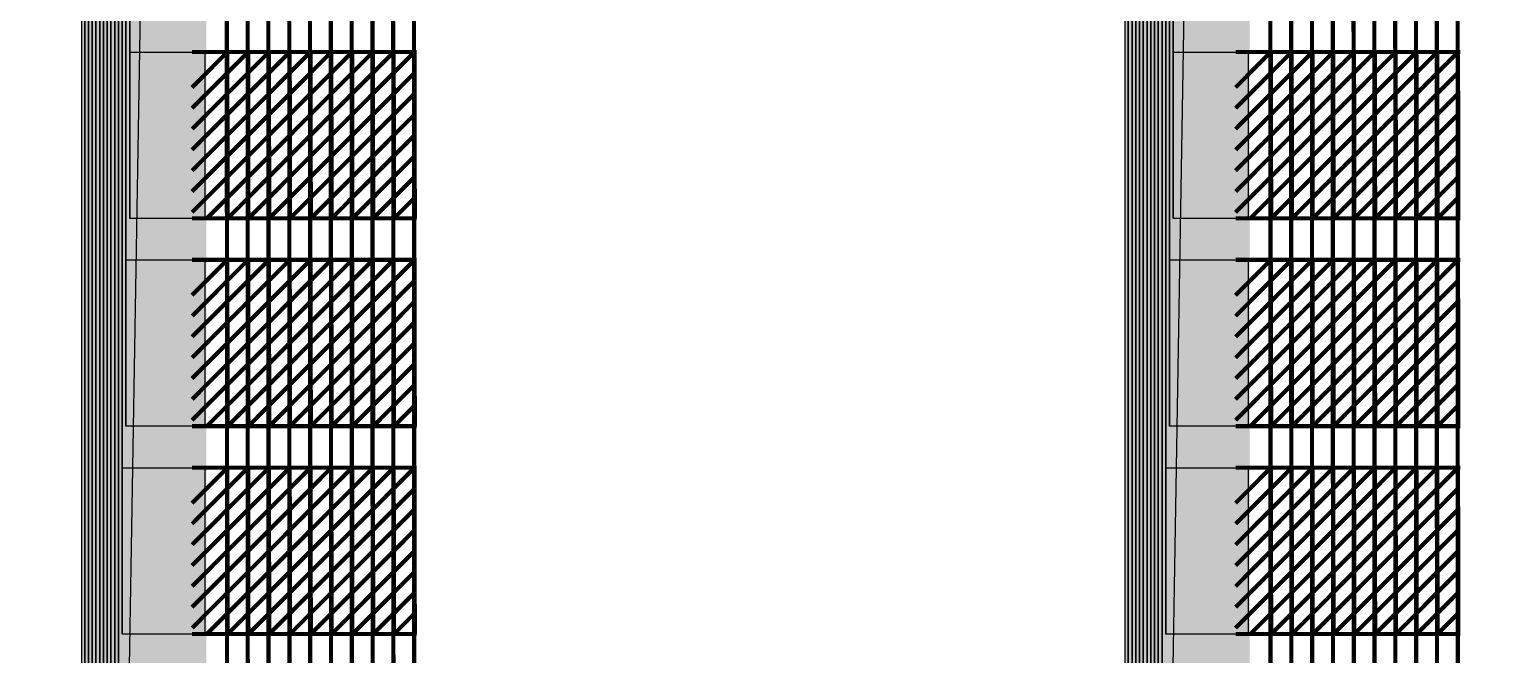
# Model space of a CAD drawing. Header units: millimetres. Extents: x -51 to 51, y -51 to 51.
# Drawn here: x 19.033 to 22.545, y -14.146 to -12.641 of the extents above; entities that cross this region are included whole.
import ezdxf

# ---------------------------------------------------------------- set-up
doc = ezdxf.new("R2010")
doc.units = ezdxf.units.MM
doc.linetypes.add('DASHED', pattern=[19.05, 12.7, -6.35])
for name, color, linetype in [('bottom_SU8', 5, 'Continuous'), ('metal', 43, 'Continuous'), ('Pt_pads', 1, 'Continuous'), ('reference', 18, 'DASHED')]:
    doc.layers.add(name, color=color, linetype=linetype)
doc.layers.add('top SU-8', color=3, linetype='Continuous', transparency=0.63)

msp = doc.modelspace()

# ---------------------------------------------------------------- linework, layer by layer
at = {"layer": 'bottom_SU8', "transparency": 33554544, "const_width": 1}
msp.add_lwpolyline([(-28.578, 24.8878, 0.187667), (-37.8518, -0.7933, 0.186827), (-27.3295, -26.1126, 0.184277), (-2.8594, -37.7245, 0.185083), (23.0094, -30.0775, 0.238565), (37.7593, 0.5371, 0.237346), (21.8297, 30.7311, 0.185761), (-4.5603, 37.5238, 0.186578)], format="xyb", close=True, dxfattribs=at)
at = {"layer": 'bottom_SU8', "transparency": 33554544}
for points, const_width in [([(19.3087, 5.9298), (19.3087, -19.1017)], 0.3), ([(21.8176, 5.9298), (21.8176, -19.1017)], 0.3), ([(19.5102, -19.0957), (19.5056, -3.1964)], 0.01), ([(19.5599, -19.0957), (19.5556, -3.1964)], 0.01), ([(19.6099, -19.0957), (19.6056, -3.1964)], 0.01), ([(19.6602, -19.0957), (19.6556, -3.1961)], 0.01), ([(19.7102, -19.0957), (19.7056, -3.1964)], 0.01), ([(19.7602, -19.0957), (19.7556, -3.1961)], 0.01), ([(19.8102, -19.0957), (19.806, -3.1961)], 0.01), ([(19.8602, -19.0957), (19.8556, -3.1961)], 0.01), ([(19.9102, -19.0957), (19.9056, -3.1961)], 0.01), ([(19.9602, -19.0957), (19.9556, -3.1921)], 0.01), ([(22.019, -19.0957), (22.0144, -3.1964)], 0.01), ([(22.0688, -19.0957), (22.0644, -3.1964)], 0.01), ([(22.1188, -19.0957), (22.1144, -3.1964)], 0.01), ([(22.169, -19.0957), (22.1644, -3.1961)], 0.01), ([(22.219, -19.0957), (22.2144, -3.1964)], 0.01), ([(22.269, -19.0957), (22.2644, -3.1961)], 0.01), ([(22.319, -19.0957), (22.3148, -3.1961)], 0.01), ([(22.369, -19.0957), (22.3644, -3.1961)], 0.01), ([(22.419, -19.0957), (22.4144, -3.1961)], 0.01), ([(22.469, -19.0957), (22.4645, -3.1921)], 0.01), ([(19.4245, -12.7808), (19.5094, -12.6957)], 0.01), ([(19.4247, -12.8307), (19.5594, -12.6957)], 0.01), ([(19.4247, -12.8808), (19.6094, -12.6957)], 0.01), ([(19.4247, -12.9309), (19.6594, -12.6957)], 0.01), ([(19.4247, -12.981), (19.7094, -12.6957)], 0.01), ([(19.4247, -13.0311), (19.7594, -12.6957)], 0.01), ([(19.4247, -13.0812), (19.8094, -12.6957)], 0.01), ([(19.4247, -12.6957), (19.9649, -12.6957)], 0.01), ([(19.4602, -13.0957), (19.8594, -12.6957)], 0.01), ([(19.5102, -13.0957), (19.5094, -12.6957)], 0.01), ([(19.5102, -13.0957), (19.9094, -12.6957)], 0.01), ([(19.5602, -13.0957), (19.5594, -12.6957)], 0.01), ([(19.5602, -13.0957), (19.9594, -12.6957)], 0.01), ([(19.6102, -13.0957), (19.6094, -12.6957)], 0.01), ([(19.6602, -13.0957), (19.6594, -12.6957)], 0.01), ([(19.7102, -13.0957), (19.7094, -12.6957)], 0.01), ([(19.7602, -13.0957), (19.7594, -12.6957)], 0.01), ([(19.8102, -13.0957), (19.8094, -12.6957)], 0.01), ([(19.8602, -13.0957), (19.8594, -12.6957)], 0.01), ([(19.9102, -13.0957), (19.9094, -12.6957)], 0.01), ([(19.9602, -13.0957), (19.9594, -12.6957)], 0.01), ([(21.9333, -12.7808), (22.0182, -12.6957)], 0.01), ([(21.9335, -12.8307), (22.0682, -12.6957)], 0.01), ([(21.9335, -12.8808), (22.1182, -12.6957)], 0.01), ([(21.9335, -12.9309), (22.1682, -12.6957)], 0.01), ([(21.9335, -12.981), (22.2182, -12.6957)], 0.01), ([(21.9335, -13.0311), (22.2682, -12.6957)], 0.01), ([(21.9335, -13.0812), (22.3182, -12.6957)], 0.01), ([(21.9335, -12.6957), (22.4738, -12.6957)], 0.01), ([(21.969, -13.0957), (22.3682, -12.6957)], 0.01), ([(22.019, -13.0957), (22.0182, -12.6957)], 0.01), ([(22.019, -13.0957), (22.4182, -12.6957)], 0.01), ([(22.069, -13.0957), (22.0682, -12.6957)], 0.01), ([(22.069, -13.0957), (22.4682, -12.6957)], 0.01), ([(22.119, -13.0957), (22.1182, -12.6957)], 0.01), ([(22.169, -13.0957), (22.1682, -12.6957)], 0.01), ([(22.219, -13.0957), (22.2182, -12.6957)], 0.01), ([(22.269, -13.0957), (22.2682, -12.6957)], 0.01), ([(22.319, -13.0957), (22.3182, -12.6957)], 0.01), ([(22.369, -13.0957), (22.3682, -12.6957)], 0.01), ([(22.419, -13.0957), (22.4182, -12.6957)], 0.01), ([(22.469, -13.0957), (22.4682, -12.6957)], 0.01), ([(19.6102, -13.0957), (19.9595, -12.7457)], 0.01), ([(22.119, -13.0957), (22.4683, -12.7457)], 0.01), ([(19.6602, -13.0957), (19.9596, -12.7957)], 0.01), ([(22.169, -13.0957), (22.4684, -12.7957)], 0.01), ([(19.7102, -13.0957), (19.9597, -12.8457)], 0.01), ([(22.219, -13.0957), (22.4685, -12.8457)], 0.01), ([(19.7602, -13.0957), (19.9598, -12.8957)], 0.01), ([(22.269, -13.0957), (22.4686, -12.8957)], 0.01), ([(19.8102, -13.0957), (19.9599, -12.9457)], 0.01), ([(22.319, -13.0957), (22.4687, -12.9457)], 0.01), ([(19.8602, -13.0957), (19.96, -12.9957)], 0.01), ([(22.369, -13.0957), (22.4688, -12.9957)], 0.01), ([(19.9102, -13.0957), (19.9601, -13.0457)], 0.01), ([(22.419, -13.0957), (22.4689, -13.0457)], 0.01), ([(19.4247, -13.0957), (19.965, -13.0957)], 0.01), ([(21.9335, -13.0957), (22.4739, -13.0957)], 0.01), ([(19.4245, -13.2808), (19.5094, -13.1957)], 0.01), ([(19.4247, -13.3307), (19.5594, -13.1957)], 0.01), ([(19.4247, -13.3808), (19.6094, -13.1957)], 0.01), ([(19.4247, -13.4309), (19.6594, -13.1957)], 0.01), ([(19.4247, -13.481), (19.7094, -13.1957)], 0.01), ([(19.4247, -13.5311), (19.7594, -13.1957)], 0.01), ([(19.4247, -13.5812), (19.8094, -13.1957)], 0.01), ([(19.4247, -13.1957), (19.9649, -13.1957)], 0.01), ([(19.4602, -13.5957), (19.8594, -13.1957)], 0.01), ([(19.5102, -13.5957), (19.5094, -13.1957)], 0.01), ([(19.5102, -13.5957), (19.9094, -13.1957)], 0.01), ([(19.5602, -13.5957), (19.5594, -13.1957)], 0.01), ([(19.5602, -13.5957), (19.9594, -13.1957)], 0.01), ([(19.6102, -13.5957), (19.6094, -13.1957)], 0.01), ([(19.6602, -13.5957), (19.6594, -13.1957)], 0.01), ([(19.7102, -13.5957), (19.7094, -13.1957)], 0.01), ([(19.7602, -13.5957), (19.7594, -13.1957)], 0.01), ([(19.8102, -13.5957), (19.8094, -13.1957)], 0.01), ([(19.8602, -13.5957), (19.8594, -13.1957)], 0.01), ([(19.9102, -13.5957), (19.9094, -13.1957)], 0.01), ([(19.9602, -13.5957), (19.9594, -13.1957)], 0.01), ([(21.9333, -13.2808), (22.0182, -13.1957)], 0.01), ([(21.9335, -13.3307), (22.0682, -13.1957)], 0.01), ([(21.9335, -13.3808), (22.1182, -13.1957)], 0.01), ([(21.9335, -13.4309), (22.1682, -13.1957)], 0.01), ([(21.9335, -13.481), (22.2182, -13.1957)], 0.01), ([(21.9335, -13.5311), (22.2682, -13.1957)], 0.01), ([(21.9335, -13.5812), (22.3182, -13.1957)], 0.01), ([(21.9335, -13.1957), (22.4738, -13.1957)], 0.01), ([(21.969, -13.5957), (22.3682, -13.1957)], 0.01), ([(22.019, -13.5957), (22.0182, -13.1957)], 0.01), ([(22.019, -13.5957), (22.4182, -13.1957)], 0.01), ([(22.069, -13.5957), (22.0682, -13.1957)], 0.01), ([(22.069, -13.5957), (22.4682, -13.1957)], 0.01), ([(22.119, -13.5957), (22.1182, -13.1957)], 0.01), ([(22.169, -13.5957), (22.1682, -13.1957)], 0.01), ([(22.219, -13.5957), (22.2182, -13.1957)], 0.01), ([(22.269, -13.5957), (22.2682, -13.1957)], 0.01), ([(22.319, -13.5957), (22.3182, -13.1957)], 0.01), ([(22.369, -13.5957), (22.3682, -13.1957)], 0.01), ([(22.419, -13.5957), (22.4182, -13.1957)], 0.01), ([(22.469, -13.5957), (22.4682, -13.1957)], 0.01), ([(19.6102, -13.5957), (19.9595, -13.2457)], 0.01), ([(22.119, -13.5957), (22.4683, -13.2457)], 0.01), ([(19.6602, -13.5957), (19.9596, -13.2957)], 0.01), ([(22.169, -13.5957), (22.4684, -13.2957)], 0.01), ([(19.7102, -13.5957), (19.9597, -13.3457)], 0.01), ([(22.219, -13.5957), (22.4685, -13.3457)], 0.01), ([(19.7602, -13.5957), (19.9598, -13.3957)], 0.01), ([(22.269, -13.5957), (22.4686, -13.3957)], 0.01), ([(19.8102, -13.5957), (19.9599, -13.4457)], 0.01), ([(22.319, -13.5957), (22.4687, -13.4457)], 0.01), ([(19.8602, -13.5957), (19.96, -13.4957)], 0.01), ([(22.369, -13.5957), (22.4688, -13.4957)], 0.01), ([(19.9102, -13.5957), (19.9601, -13.5457)], 0.01), ([(22.419, -13.5957), (22.4689, -13.5457)], 0.01), ([(19.4247, -13.5957), (19.965, -13.5957)], 0.01), ([(21.9335, -13.5957), (22.4739, -13.5957)], 0.01), ([(19.4245, -13.7808), (19.5094, -13.6957)], 0.01), ([(19.4247, -13.8307), (19.5594, -13.6957)], 0.01), ([(19.4247, -13.8808), (19.6094, -13.6957)], 0.01), ([(19.4247, -13.9309), (19.6594, -13.6957)], 0.01), ([(19.4247, -13.981), (19.7094, -13.6957)], 0.01), ([(19.4247, -14.0311), (19.7594, -13.6957)], 0.01), ([(19.4247, -14.0812), (19.8094, -13.6957)], 0.01), ([(19.4247, -13.6957), (19.9649, -13.6957)], 0.01), ([(19.4602, -14.0957), (19.8594, -13.6957)], 0.01), ([(19.5102, -14.0957), (19.5094, -13.6957)], 0.01), ([(19.5102, -14.0957), (19.9094, -13.6957)], 0.01), ([(19.5602, -14.0957), (19.5594, -13.6957)], 0.01), ([(19.5602, -14.0957), (19.9594, -13.6957)], 0.01), ([(19.6102, -14.0957), (19.6094, -13.6957)], 0.01), ([(19.6602, -14.0957), (19.6594, -13.6957)], 0.01), ([(19.7102, -14.0957), (19.7094, -13.6957)], 0.01), ([(19.7602, -14.0957), (19.7594, -13.6957)], 0.01), ([(19.8102, -14.0957), (19.8094, -13.6957)], 0.01), ([(19.8602, -14.0957), (19.8594, -13.6957)], 0.01), ([(19.9102, -14.0957), (19.9094, -13.6957)], 0.01), ([(19.9602, -14.0957), (19.9594, -13.6957)], 0.01), ([(21.9333, -13.7808), (22.0182, -13.6957)], 0.01), ([(21.9335, -13.8307), (22.0682, -13.6957)], 0.01), ([(21.9335, -13.8808), (22.1182, -13.6957)], 0.01), ([(21.9335, -13.9309), (22.1682, -13.6957)], 0.01), ([(21.9335, -13.981), (22.2182, -13.6957)], 0.01), ([(21.9335, -14.0311), (22.2682, -13.6957)], 0.01), ([(21.9335, -14.0812), (22.3182, -13.6957)], 0.01), ([(21.9335, -13.6957), (22.4738, -13.6957)], 0.01), ([(21.969, -14.0957), (22.3682, -13.6957)], 0.01), ([(22.019, -14.0957), (22.0182, -13.6957)], 0.01), ([(22.019, -14.0957), (22.4182, -13.6957)], 0.01), ([(22.069, -14.0957), (22.0682, -13.6957)], 0.01), ([(22.069, -14.0957), (22.4682, -13.6957)], 0.01), ([(22.119, -14.0957), (22.1182, -13.6957)], 0.01), ([(22.169, -14.0957), (22.1682, -13.6957)], 0.01), ([(22.219, -14.0957), (22.2182, -13.6957)], 0.01), ([(22.269, -14.0957), (22.2682, -13.6957)], 0.01), ([(22.319, -14.0957), (22.3182, -13.6957)], 0.01), ([(22.369, -14.0957), (22.3682, -13.6957)], 0.01), ([(22.419, -14.0957), (22.4182, -13.6957)], 0.01), ([(22.469, -14.0957), (22.4682, -13.6957)], 0.01), ([(19.6102, -14.0957), (19.9595, -13.7457)], 0.01), ([(22.119, -14.0957), (22.4683, -13.7457)], 0.01), ([(19.6602, -14.0957), (19.9596, -13.7957)], 0.01), ([(22.169, -14.0957), (22.4684, -13.7957)], 0.01), ([(19.7102, -14.0957), (19.9597, -13.8457)], 0.01), ([(22.219, -14.0957), (22.4685, -13.8457)], 0.01), ([(19.7602, -14.0957), (19.9598, -13.8957)], 0.01), ([(22.269, -14.0957), (22.4686, -13.8957)], 0.01), ([(19.8102, -14.0957), (19.9599, -13.9457)], 0.01), ([(22.319, -14.0957), (22.4687, -13.9457)], 0.01), ([(19.8602, -14.0957), (19.96, -13.9957)], 0.01), ([(22.369, -14.0957), (22.4688, -13.9957)], 0.01), ([(19.9102, -14.0957), (19.9601, -14.0457)], 0.01), ([(22.419, -14.0957), (22.4689, -14.0457)], 0.01), ([(19.4247, -14.0957), (19.965, -14.0957)], 0.01), ([(21.9335, -14.0957), (22.4739, -14.0957)], 0.01)]:
    msp.add_lwpolyline(points, dxfattribs=dict(at, const_width=const_width))
at = {"layer": 'metal', "transparency": 33554544, "const_width": 1}
msp.add_lwpolyline([(-28.578, 24.8878, 0.187667), (-37.8518, -0.7933, 0.186827), (-27.3295, -26.1126, 0.184277), (-2.8594, -37.7245, 0.185083), (23.0094, -30.0775, 0.238565), (37.7593, 0.5371, 0.237346), (21.8297, 30.7311, 0.185761), (-4.5603, 37.5238, 0.186578)], format="xyb", close=True, dxfattribs=at)
at = {"layer": 'metal', "transparency": 33554544}
for points, const_width in [([(19.2747, -13.0957), (19.2747, 9.4365)], 0.004), ([(21.7836, -13.0957), (21.7836, 9.4365)], 0.004), ([(19.2567, -14.0957), (19.2567, 8.8389)], 0.004), ([(19.2657, -13.5957), (19.2657, 8.8407)], 0.004), ([(21.7656, -14.0957), (21.7656, 8.8389)], 0.004), ([(21.7746, -13.5957), (21.7746, 8.8407)], 0.004), ([(19.2387, -15.0957), (19.2387, 8.2445)], 0.004), ([(19.2477, -14.5957), (19.2477, 8.2445)], 0.004), ([(21.7476, -15.0957), (21.7476, 8.2445)], 0.004), ([(21.7566, -14.5957), (21.7566, 8.2445)], 0.004), ([(19.2207, -16.0957), (19.2207, 7.6503)], 0.004), ([(19.2297, -15.5957), (19.2297, 7.6503)], 0.004), ([(21.7296, -16.0957), (21.7296, 7.6503)], 0.004), ([(21.7386, -15.5957), (21.7386, 7.6503)], 0.004), ([(19.2027, -17.0957), (19.2027, 7.0554)], 0.004), ([(19.2117, -16.5957), (19.2117, 7.0554)], 0.004), ([(21.7116, -17.0957), (21.7116, 7.0554)], 0.004), ([(21.7206, -16.5957), (21.7206, 7.0554)], 0.004), ([(19.1847, -18.0957), (19.1847, 6.4565)], 0.004), ([(19.1937, -17.5957), (19.1937, 6.4576)], 0.004), ([(21.6936, -18.0957), (21.6936, 6.4565)], 0.004), ([(21.7026, -17.5957), (21.7026, 6.4576)], 0.004), ([(19.1667, -19.0957), (19.1667, 5.8889)], 0.004), ([(19.1757, -18.5957), (19.1757, 5.8943)], 0.004), ([(21.6756, -19.0957), (21.6756, 5.8889)], 0.004), ([(21.6846, -18.5957), (21.6846, 5.8943)], 0.004), ([(19.4499, -12.8054), (19.5594, -12.6957)], 0.006), ([(19.45, -12.8554), (19.6094, -12.6957)], 0.006), ([(19.45, -12.9055), (19.6594, -12.6957)], 0.006), ([(19.45, -12.9556), (19.7094, -12.6957)], 0.006), ([(19.45, -13.0558), (19.8094, -12.6957)], 0.006), ([(19.45, -12.6957), (19.9623, -12.6957)], 0.006), ([(19.4501, -13.0056), (19.7594, -12.6957)], 0.006), ([(19.4501, -12.7551), (19.5094, -12.6957)], 0.006), ([(19.4602, -13.0957), (19.8594, -12.6957)], 0.006), ([(19.5102, -13.0957), (19.5094, -12.6957)], 0.006), ([(19.5102, -13.0957), (19.9094, -12.6957)], 0.006), ([(19.5602, -13.0957), (19.5594, -12.6957)], 0.006), ([(19.5602, -13.0957), (19.9594, -12.6957)], 0.006), ([(19.6102, -13.0957), (19.6094, -12.6957)], 0.006), ([(19.6602, -13.0957), (19.6594, -12.6957)], 0.006), ([(19.7102, -13.0957), (19.7094, -12.6957)], 0.006), ([(19.7602, -13.0957), (19.7594, -12.6957)], 0.006), ([(19.8102, -13.0957), (19.8094, -12.6957)], 0.006), ([(19.8602, -13.0957), (19.8594, -12.6957)], 0.006), ([(19.9102, -13.0957), (19.9094, -12.6957)], 0.006), ([(19.9602, -13.0957), (19.9594, -12.6957)], 0.006), ([(21.9587, -12.8054), (22.0682, -12.6957)], 0.006), ([(21.9588, -12.8554), (22.1182, -12.6957)], 0.006), ([(21.9588, -12.9055), (22.1682, -12.6957)], 0.006), ([(21.9588, -12.9556), (22.2182, -12.6957)], 0.006), ([(21.9588, -13.0558), (22.3182, -12.6957)], 0.006), ([(21.9588, -12.6957), (22.4712, -12.6957)], 0.006), ([(21.9589, -13.0056), (22.2682, -12.6957)], 0.006), ([(21.9589, -12.7551), (22.0182, -12.6957)], 0.006), ([(21.969, -13.0957), (22.3682, -12.6957)], 0.006), ([(22.019, -13.0957), (22.0182, -12.6957)], 0.006), ([(22.019, -13.0957), (22.4182, -12.6957)], 0.006), ([(22.069, -13.0957), (22.0682, -12.6957)], 0.006), ([(22.069, -13.0957), (22.4682, -12.6957)], 0.006), ([(22.119, -13.0957), (22.1182, -12.6957)], 0.006), ([(22.169, -13.0957), (22.1682, -12.6957)], 0.006), ([(22.219, -13.0957), (22.2182, -12.6957)], 0.006), ([(22.269, -13.0957), (22.2682, -12.6957)], 0.006), ([(22.319, -13.0957), (22.3182, -12.6957)], 0.006), ([(22.369, -13.0957), (22.3682, -12.6957)], 0.006), ([(22.419, -13.0957), (22.4182, -12.6957)], 0.006), ([(22.469, -13.0957), (22.4682, -12.6957)], 0.006), ([(19.6102, -13.0957), (19.9595, -12.7457)], 0.006), ([(22.119, -13.0957), (22.4683, -12.7457)], 0.006), ([(19.6602, -13.0957), (19.9596, -12.7957)], 0.006), ([(22.169, -13.0957), (22.4684, -12.7957)], 0.006), ([(19.7102, -13.0957), (19.9597, -12.8457)], 0.006), ([(22.219, -13.0957), (22.4685, -12.8457)], 0.006), ([(19.7602, -13.0957), (19.9598, -12.8957)], 0.006), ([(22.269, -13.0957), (22.4686, -12.8957)], 0.006), ([(19.8102, -13.0957), (19.9599, -12.9457)], 0.006), ([(22.319, -13.0957), (22.4687, -12.9457)], 0.006), ([(19.8602, -13.0957), (19.96, -12.9957)], 0.006), ([(22.369, -13.0957), (22.4688, -12.9957)], 0.006), ([(19.9102, -13.0957), (19.9601, -13.0457)], 0.006), ([(22.419, -13.0957), (22.4689, -13.0457)], 0.006), ([(19.4479, -13.0957), (19.9627, -13.0957)], 0.006), ([(21.9567, -13.0957), (22.4715, -13.0957)], 0.006), ([(19.4499, -13.3054), (19.5594, -13.1957)], 0.006), ([(19.45, -13.3554), (19.6094, -13.1957)], 0.006), ([(19.45, -13.4055), (19.6594, -13.1957)], 0.006), ([(19.45, -13.4556), (19.7094, -13.1957)], 0.006), ([(19.45, -13.5558), (19.8094, -13.1957)], 0.006), ([(19.45, -13.1957), (19.9623, -13.1957)], 0.006), ([(19.4501, -13.5056), (19.7594, -13.1957)], 0.006), ([(19.4501, -13.2551), (19.5094, -13.1957)], 0.006), ([(19.4602, -13.5957), (19.8594, -13.1957)], 0.006), ([(19.5102, -13.5957), (19.5094, -13.1957)], 0.006), ([(19.5102, -13.5957), (19.9094, -13.1957)], 0.006), ([(19.5602, -13.5957), (19.5594, -13.1957)], 0.006), ([(19.5602, -13.5957), (19.9594, -13.1957)], 0.006), ([(19.6102, -13.5957), (19.6094, -13.1957)], 0.006), ([(19.6602, -13.5957), (19.6594, -13.1957)], 0.006), ([(19.7102, -13.5957), (19.7094, -13.1957)], 0.006), ([(19.7602, -13.5957), (19.7594, -13.1957)], 0.006), ([(19.8102, -13.5957), (19.8094, -13.1957)], 0.006), ([(19.8602, -13.5957), (19.8594, -13.1957)], 0.006), ([(19.9102, -13.5957), (19.9094, -13.1957)], 0.006), ([(19.9602, -13.5957), (19.9594, -13.1957)], 0.006), ([(21.9587, -13.3054), (22.0682, -13.1957)], 0.006), ([(21.9588, -13.3554), (22.1182, -13.1957)], 0.006), ([(21.9588, -13.4055), (22.1682, -13.1957)], 0.006), ([(21.9588, -13.4556), (22.2182, -13.1957)], 0.006), ([(21.9588, -13.5558), (22.3182, -13.1957)], 0.006), ([(21.9588, -13.1957), (22.4712, -13.1957)], 0.006), ([(21.9589, -13.5056), (22.2682, -13.1957)], 0.006), ([(21.9589, -13.2551), (22.0182, -13.1957)], 0.006), ([(21.969, -13.5957), (22.3682, -13.1957)], 0.006), ([(22.019, -13.5957), (22.0182, -13.1957)], 0.006), ([(22.019, -13.5957), (22.4182, -13.1957)], 0.006), ([(22.069, -13.5957), (22.0682, -13.1957)], 0.006), ([(22.069, -13.5957), (22.4682, -13.1957)], 0.006), ([(22.119, -13.5957), (22.1182, -13.1957)], 0.006), ([(22.169, -13.5957), (22.1682, -13.1957)], 0.006), ([(22.219, -13.5957), (22.2182, -13.1957)], 0.006), ([(22.269, -13.5957), (22.2682, -13.1957)], 0.006), ([(22.319, -13.5957), (22.3182, -13.1957)], 0.006), ([(22.369, -13.5957), (22.3682, -13.1957)], 0.006), ([(22.419, -13.5957), (22.4182, -13.1957)], 0.006), ([(22.469, -13.5957), (22.4682, -13.1957)], 0.006), ([(19.6102, -13.5957), (19.9595, -13.2457)], 0.006), ([(22.119, -13.5957), (22.4683, -13.2457)], 0.006), ([(19.6602, -13.5957), (19.9596, -13.2957)], 0.006), ([(22.169, -13.5957), (22.4684, -13.2957)], 0.006), ([(19.7102, -13.5957), (19.9597, -13.3457)], 0.006), ([(22.219, -13.5957), (22.4685, -13.3457)], 0.006), ([(19.7602, -13.5957), (19.9598, -13.3957)], 0.006), ([(22.269, -13.5957), (22.4686, -13.3957)], 0.006), ([(19.8102, -13.5957), (19.9599, -13.4457)], 0.006), ([(22.319, -13.5957), (22.4687, -13.4457)], 0.006), ([(19.8602, -13.5957), (19.96, -13.4957)], 0.006), ([(22.369, -13.5957), (22.4688, -13.4957)], 0.006), ([(19.9102, -13.5957), (19.9601, -13.5457)], 0.006), ([(22.419, -13.5957), (22.4689, -13.5457)], 0.006), ([(19.4479, -13.5957), (19.9627, -13.5957)], 0.006), ([(21.9567, -13.5957), (22.4715, -13.5957)], 0.006), ([(19.4499, -13.8054), (19.5594, -13.6957)], 0.006), ([(19.45, -13.8554), (19.6094, -13.6957)], 0.006), ([(19.45, -13.9055), (19.6594, -13.6957)], 0.006), ([(19.45, -13.9556), (19.7094, -13.6957)], 0.006), ([(19.45, -14.0558), (19.8094, -13.6957)], 0.006), ([(19.45, -13.6957), (19.9623, -13.6957)], 0.006), ([(19.4501, -14.0056), (19.7594, -13.6957)], 0.006), ([(19.4501, -13.7551), (19.5094, -13.6957)], 0.006), ([(19.4602, -14.0957), (19.8594, -13.6957)], 0.006), ([(19.5102, -14.0957), (19.5094, -13.6957)], 0.006), ([(19.5102, -14.0957), (19.9094, -13.6957)], 0.006), ([(19.5602, -14.0957), (19.5594, -13.6957)], 0.006), ([(19.5602, -14.0957), (19.9594, -13.6957)], 0.006), ([(19.6102, -14.0957), (19.6094, -13.6957)], 0.006), ([(19.6602, -14.0957), (19.6594, -13.6957)], 0.006), ([(19.7102, -14.0957), (19.7094, -13.6957)], 0.006), ([(19.7602, -14.0957), (19.7594, -13.6957)], 0.006), ([(19.8102, -14.0957), (19.8094, -13.6957)], 0.006), ([(19.8602, -14.0957), (19.8594, -13.6957)], 0.006), ([(19.9102, -14.0957), (19.9094, -13.6957)], 0.006), ([(19.9602, -14.0957), (19.9594, -13.6957)], 0.006), ([(21.9587, -13.8054), (22.0682, -13.6957)], 0.006), ([(21.9588, -13.8554), (22.1182, -13.6957)], 0.006), ([(21.9588, -13.9055), (22.1682, -13.6957)], 0.006), ([(21.9588, -13.9556), (22.2182, -13.6957)], 0.006), ([(21.9588, -14.0558), (22.3182, -13.6957)], 0.006), ([(21.9588, -13.6957), (22.4712, -13.6957)], 0.006), ([(21.9589, -14.0056), (22.2682, -13.6957)], 0.006), ([(21.9589, -13.7551), (22.0182, -13.6957)], 0.006), ([(21.969, -14.0957), (22.3682, -13.6957)], 0.006), ([(22.019, -14.0957), (22.0182, -13.6957)], 0.006), ([(22.019, -14.0957), (22.4182, -13.6957)], 0.006), ([(22.069, -14.0957), (22.0682, -13.6957)], 0.006), ([(22.069, -14.0957), (22.4682, -13.6957)], 0.006), ([(22.119, -14.0957), (22.1182, -13.6957)], 0.006), ([(22.169, -14.0957), (22.1682, -13.6957)], 0.006), ([(22.219, -14.0957), (22.2182, -13.6957)], 0.006), ([(22.269, -14.0957), (22.2682, -13.6957)], 0.006), ([(22.319, -14.0957), (22.3182, -13.6957)], 0.006), ([(22.369, -14.0957), (22.3682, -13.6957)], 0.006), ([(22.419, -14.0957), (22.4182, -13.6957)], 0.006), ([(22.469, -14.0957), (22.4682, -13.6957)], 0.006), ([(19.6102, -14.0957), (19.9595, -13.7457)], 0.006), ([(22.119, -14.0957), (22.4683, -13.7457)], 0.006), ([(19.6602, -14.0957), (19.9596, -13.7957)], 0.006), ([(22.169, -14.0957), (22.4684, -13.7957)], 0.006), ([(19.7102, -14.0957), (19.9597, -13.8457)], 0.006), ([(22.219, -14.0957), (22.4685, -13.8457)], 0.006), ([(19.7602, -14.0957), (19.9598, -13.8957)], 0.006), ([(22.269, -14.0957), (22.4686, -13.8957)], 0.006), ([(19.8102, -14.0957), (19.9599, -13.9457)], 0.006), ([(22.319, -14.0957), (22.4687, -13.9457)], 0.006), ([(19.8602, -14.0957), (19.96, -13.9957)], 0.006), ([(22.369, -14.0957), (22.4688, -13.9957)], 0.006), ([(19.9102, -14.0957), (19.9601, -14.0457)], 0.006), ([(22.419, -14.0957), (22.4689, -14.0457)], 0.006), ([(19.4479, -14.0957), (19.9627, -14.0957)], 0.006), ([(21.9567, -14.0957), (22.4715, -14.0957)], 0.006)]:
    msp.add_lwpolyline(points, dxfattribs=dict(at, const_width=const_width))
for points in [[(19.2747, -12.6957), (19.4551, -12.6957), (19.4551, -13.0957), (19.2747, -13.0957)], [(21.7836, -12.6957), (21.9639, -12.6957), (21.9639, -13.0957), (21.7836, -13.0957)], [(19.2657, -13.1957), (19.4551, -13.1957), (19.4551, -13.5957), (19.2657, -13.5957)], [(21.7746, -13.1957), (21.9639, -13.1957), (21.9639, -13.5957), (21.7746, -13.5957)], [(19.2567, -13.6957), (19.4551, -13.6957), (19.4551, -14.0957), (19.2567, -14.0957)], [(21.7656, -13.6957), (21.9639, -13.6957), (21.9639, -14.0957), (21.7656, -14.0957)]]:
    msp.add_lwpolyline(points, close=True, dxfattribs=at)
at = {"layer": 'Pt_pads', "transparency": 33554544, "const_width": 1}
msp.add_lwpolyline([(-28.578, 24.8878, 0.187667), (-37.8518, -0.7933, 0.186827), (-27.3295, -26.1126, 0.184277), (-2.8594, -37.7245, 0.185083), (23.0094, -30.0775, 0.238565), (37.7593, 0.5371, 0.237346), (21.8297, 30.7311, 0.185761), (-4.5603, 37.5238, 0.186578)], format="xyb", close=True, dxfattribs=at)
at = {"layer": 'reference'}
msp.add_circle((0, 0), 38.1, dxfattribs=at)
at = {"layer": 'top SU-8', "transparency": 33554544, "const_width": 1}
msp.add_lwpolyline([(-28.578, 24.8878, 0.187667), (-37.8518, -0.7933, 0.186827), (-27.3295, -26.1126, 0.184277), (-2.8594, -37.7245, 0.185083), (23.0094, -30.0775, 0.238565), (37.7593, 0.5371, 0.237346), (21.8297, 30.7311, 0.185761), (-4.5603, 37.5238, 0.186578)], format="xyb", close=True, dxfattribs=at)
at = {"layer": 'top SU-8', "transparency": 33554544}
for points in [[(19.4587, -3.1692), (19.1588, -3.1692), (19.1586, -19.1018), (19.1917, -19.1018)], [(21.9675, -3.1692), (21.6676, -3.1692), (21.6674, -19.1018), (21.7005, -19.1018)]]:
    msp.add_lwpolyline(points, close=True, dxfattribs=at)

doc.saveas('drawing.dxf')
